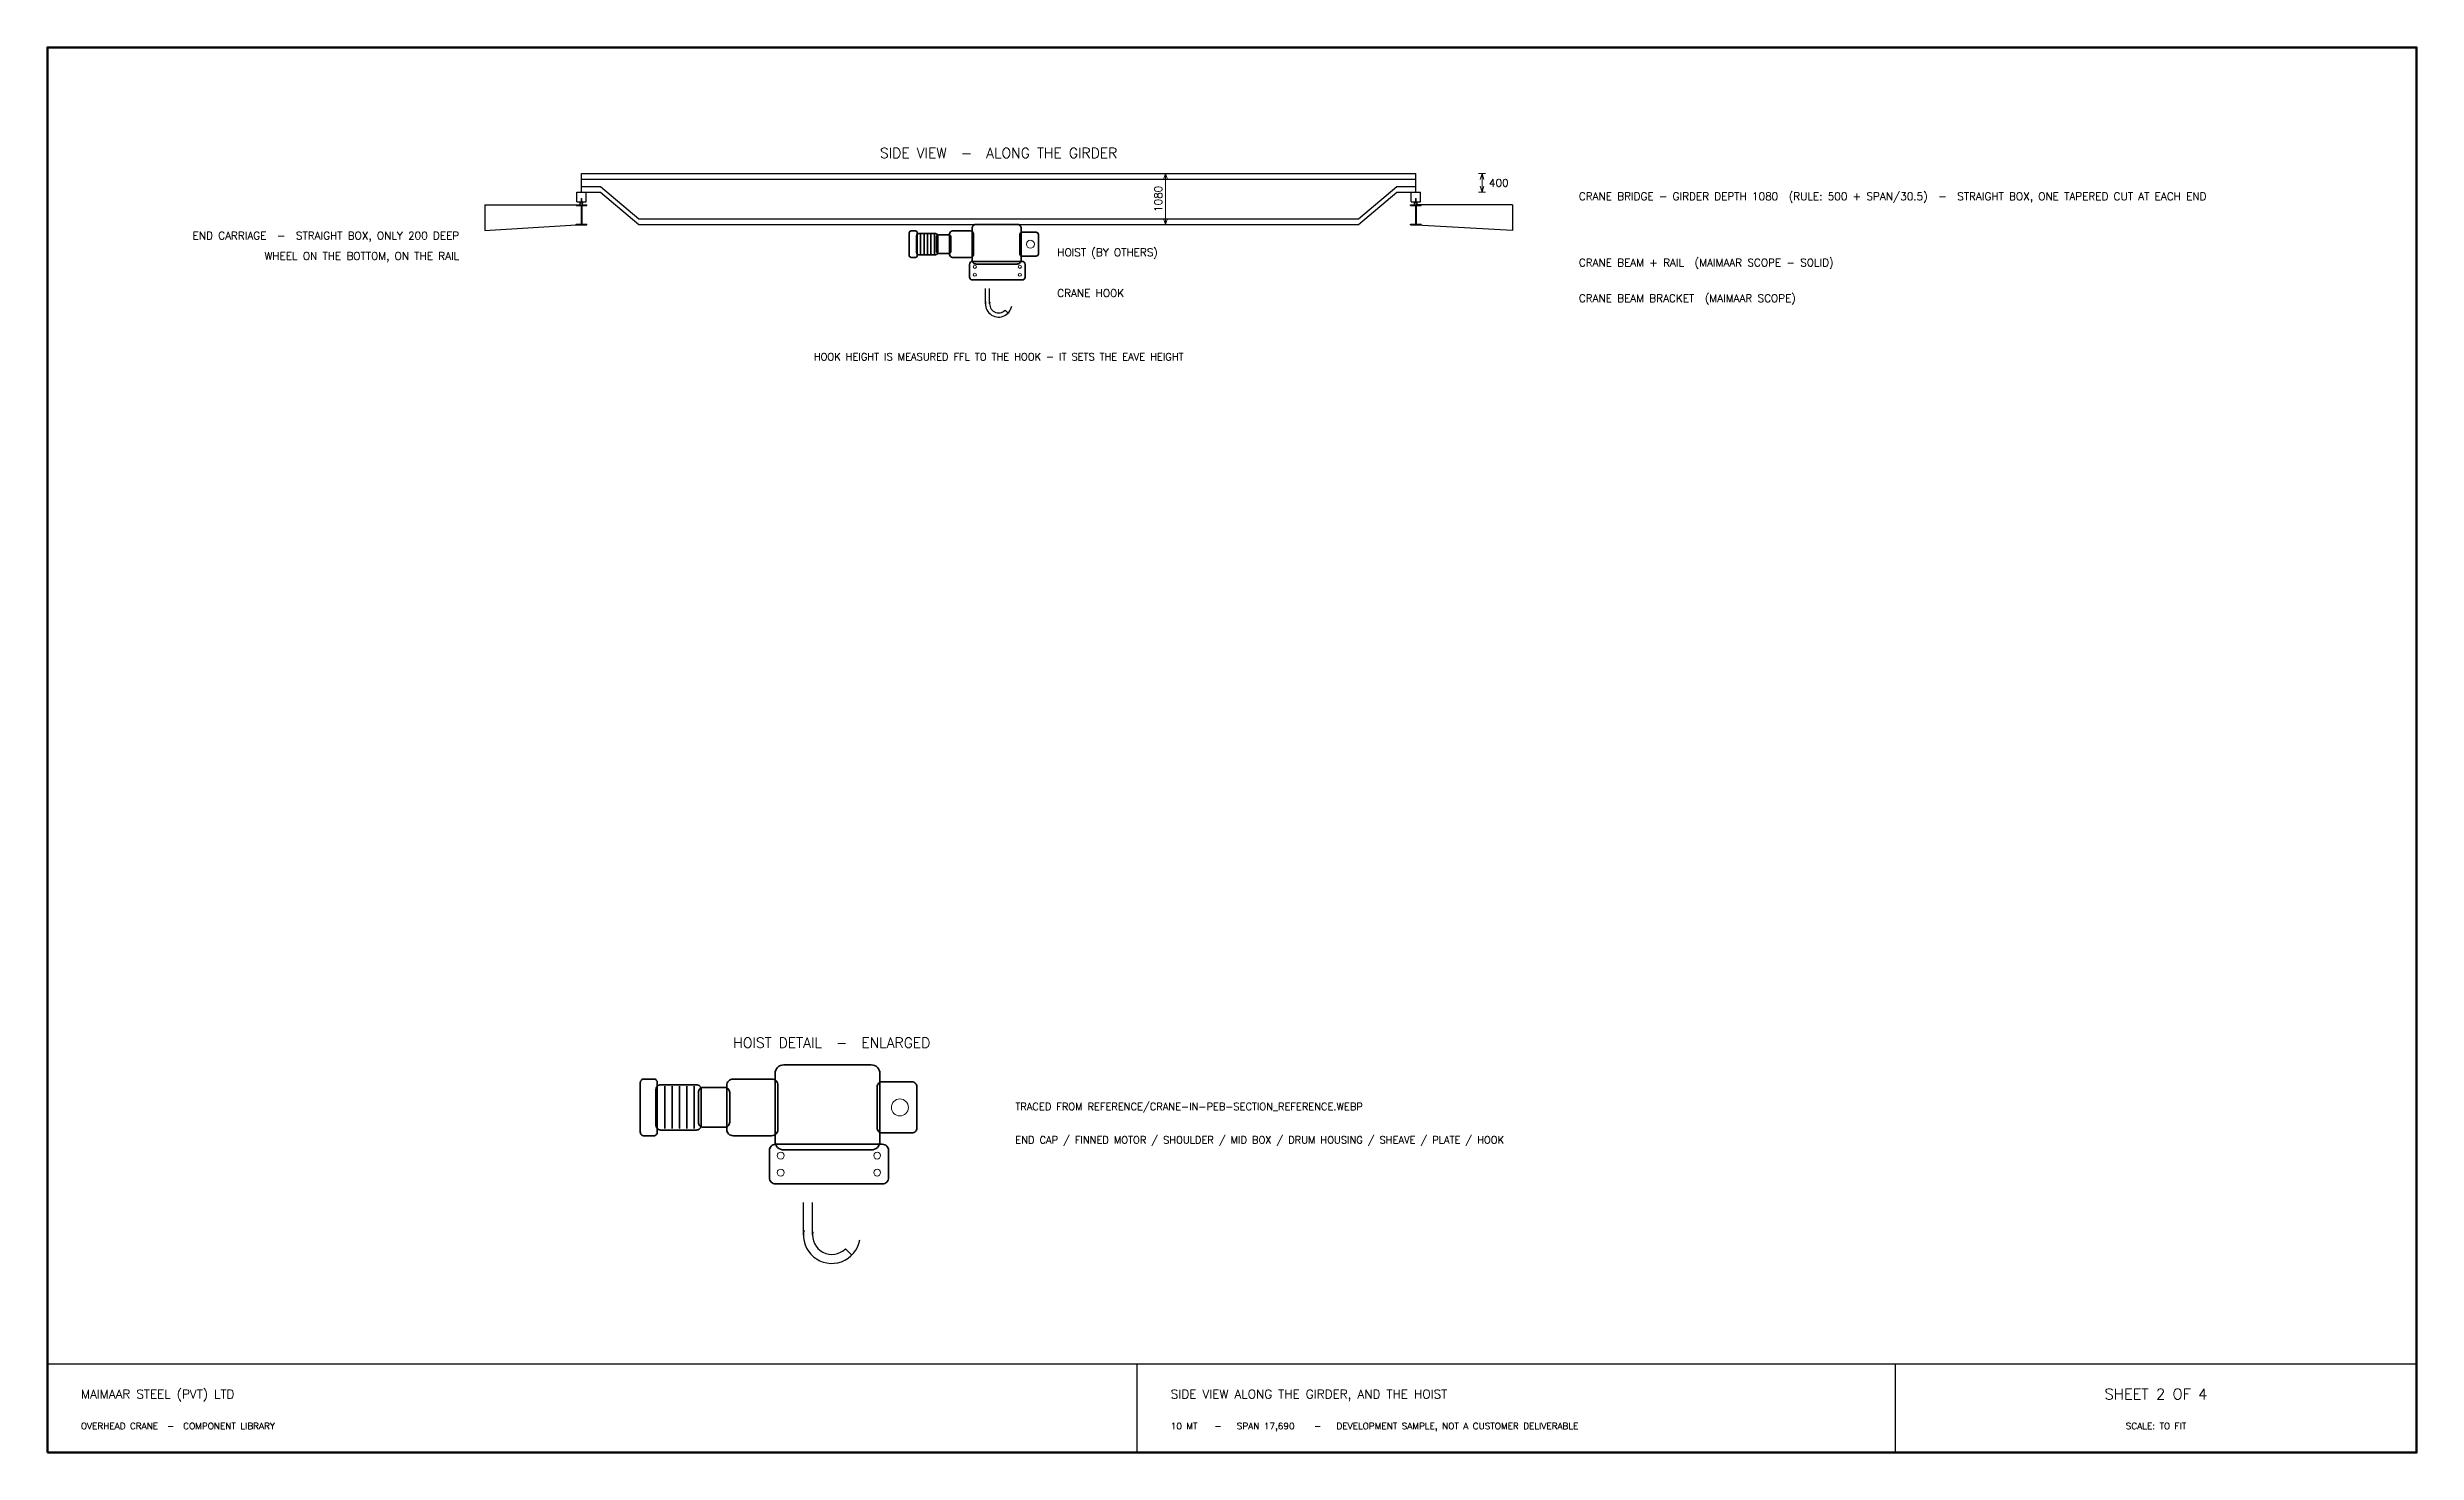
# Model space of a CAD drawing. Header units: inches. Extents: x -27058 to 54651, y -285270 to 11404.
# Drawn here: x -11324 to 38908, y -112802 to -83008 of the extents above; entities that cross this region are included whole.
import ezdxf
from ezdxf.enums import TextEntityAlignment as Align

# ---------------------------------------------------------------- set-up
doc = ezdxf.new("R2010")
doc.units = ezdxf.units.IN
doc.header["$MEASUREMENT"] = 0
doc.layers.add('COMP-CRANE-SEC', color=7, linetype='Continuous')
doc.layers.add('DIMENSIONS', color=6, linetype='Continuous', lineweight=13)
doc.styles.add('PEB-BODY', font='romand.shx')

msp = doc.modelspace()

# ---------------------------------------------------------------- linework, layer by layer
at = {"layer": 'COMP-CRANE-SEC', "lineweight": 30}
for p, q in [((0, -85680), (17690, -85680)), ((0, -86080), (0, -85680)), ((0, -85799), (17690, -85799)), ((17690, -86080), (17690, -85680)), ((-100, -86080), (100, -86080)), ((-100, -86280), (-100, -86080)), ((-100, -86280), (100, -86280)), ((0, -85961), (400, -85961)), ((0, -86080), (400, -86080)), ((100, -86280), (100, -86080)), ((400, -85961), (1216, -86641)), ((400, -86080), (1216, -86760)), ((16474, -86641), (17290, -85961)), ((16474, -86760), (17290, -86080)), ((17290, -85961), (17690, -85961)), ((17290, -86080), (17690, -86080)), ((17590, -86080), (17790, -86080)), ((17590, -86280), (17590, -86080)), ((17590, -86280), (17790, -86280)), ((17790, -86280), (17790, -86080)), ((1216, -86641), (16474, -86641)), ((1216, -86760), (16474, -86760))]:
    msp.add_line(p, q, dxfattribs=at)
at = {"layer": 'COMP-CRANE-SEC', "lineweight": 25}
for p, q in [((-2052, -86348), (0, -86348)), ((-2052, -86348), (-2052, -86888)), ((-112, -86348), (112, -86348)), ((-112, -86358), (-112, -86348)), ((-112, -86358), (112, -86358)), ((-4, -86358), (-112, -86358)), ((-25, -86298), (25, -86298)), ((-25, -86348), (-25, -86298)), ((-4, -86358), (-4, -86758)), ((4, -86358), (4, -86758)), ((4, -86358), (112, -86358)), ((25, -86348), (25, -86298)), ((112, -86358), (112, -86348)), ((17578, -86348), (17802, -86348)), ((17578, -86358), (17578, -86348)), ((17578, -86358), (17802, -86358)), ((17686, -86358), (17578, -86358)), ((17665, -86298), (17715, -86298)), ((17665, -86348), (17665, -86298)), ((17686, -86358), (17686, -86758)), ((19742, -86348), (17690, -86348)), ((17694, -86358), (17694, -86758)), ((17694, -86358), (17802, -86358)), ((17715, -86348), (17715, -86298)), ((17802, -86358), (17802, -86348)), ((19742, -86348), (19742, -86888)), ((-2052, -86888), (-112, -86768)), ((-112, -86758), (112, -86758)), ((-112, -86768), (-112, -86758)), ((-112, -86768), (112, -86768)), ((112, -86768), (112, -86758)), ((17578, -86758), (17802, -86758)), ((17578, -86768), (17578, -86758)), ((17578, -86768), (17802, -86768)), ((19742, -86888), (17578, -86768)), ((17802, -86768), (17802, -86758)), ((8564, -88445), (8564, -88122)), ((8654, -88445), (8654, -88122)), ((9044, -88643), (8980, -88580)), ((4706, -108189), (4706, -107497)), ((4898, -108189), (4898, -107497)), ((5732, -108614), (5596, -108478)), ((-11324, -110921), (38908, -110921)), ((11783, -112802), (11783, -110921)), ((27857, -112802), (27857, -110921))]:
    msp.add_line(p, q, dxfattribs=at)
at = {"layer": 'COMP-CRANE-SEC', "lineweight": 13}
for p, q in [((-26, -86298), (-9, -86298)), ((-26, -86298), (-26, -86313)), ((-26, -86313), (-9, -86313)), ((-9, -86313), (-9, -86213)), ((-9, -86213), (9, -86213)), ((9, -86313), (9, -86213)), ((26, -86298), (9, -86298)), ((26, -86313), (9, -86313)), ((26, -86298), (26, -86313)), ((17664, -86298), (17681, -86298)), ((17664, -86298), (17664, -86313)), ((17664, -86313), (17681, -86313)), ((17681, -86313), (17681, -86213)), ((17681, -86213), (17699, -86213)), ((17699, -86313), (17699, -86213)), ((17716, -86298), (17699, -86298)), ((17716, -86313), (17699, -86313)), ((17716, -86298), (17716, -86313))]:
    msp.add_line(p, q, dxfattribs=at)
at = {"layer": 'COMP-CRANE-SEC', "lineweight": 35}
for p, q in [((7191, -86971), (7191, -87392)), ((7264, -86971), (7264, -87392)), ((7337, -86971), (7337, -87392)), ((7410, -86971), (7410, -87392)), ((7483, -86971), (7483, -87392)), ((1764, -105031), (1764, -105933)), ((1921, -105031), (1921, -105933)), ((2077, -105031), (2077, -105933)), ((2234, -105031), (2234, -105933)), ((2390, -105031), (2390, -105933))]:
    msp.add_line(p, q, dxfattribs=at)
at = {"layer": 'COMP-CRANE-SEC', "lineweight": 50}
msp.add_lwpolyline([(-11324, -112802), (38908, -112802), (38908, -83008), (-11324, -83008)], close=True, dxfattribs=at)
at = {"layer": 'COMP-CRANE-SEC', "lineweight": 35}
for points in [[(6987, -87462), (7081, -87462, 0.414214), (7118, -87425), (7118, -86937, 0.414214), (7081, -86900), (6987, -86900, 0.414214), (6950, -86937), (6950, -87425, 0.414214)], [(7868, -87462), (8250, -87462, 0.414214), (8311, -87400), (8311, -86962, 0.414214), (8250, -86900), (7868, -86900, 0.414214), (7806, -86962), (7806, -87400, 0.414214)], [(8370, -87602), (9236, -87602, 0.414214), (9322, -87516), (9322, -86846, 0.414214), (9236, -86760), (8370, -86760, 0.414214), (8283, -86846), (8283, -87516, 0.414214)], [(7153, -87406), (7504, -87406, 0.414214), (7553, -87356), (7553, -87006, 0.414214), (7504, -86957), (7153, -86957, 0.414214), (7104, -87006), (7104, -87356, 0.414214)], [(7575, -87378), (7785, -87378, 0.414214), (7834, -87328), (7834, -87034, 0.414214), (7785, -86985), (7575, -86985, 0.414214), (7525, -87034), (7525, -87328, 0.414214)], [(9344, -87434), (9638, -87434, 0.414214), (9687, -87384), (9687, -86978, 0.414214), (9638, -86928), (9344, -86928, 0.414214), (9294, -86978), (9294, -87384, 0.414214)], [(8289, -87939), (9345, -87939, 0.414214), (9407, -87878), (9407, -87608, 0.414214), (9345, -87546), (8289, -87546, 0.414214), (8227, -87608), (8227, -87878, 0.414214)], [(1327, -106084), (1529, -106084, 0.414214), (1608, -106004), (1608, -104960, 0.414214), (1529, -104881), (1327, -104881, 0.414214), (1247, -104960), (1247, -106004, 0.414214)], [(3214, -106084), (4032, -106084, 0.414214), (4164, -105951), (4164, -105013, 0.414214), (4032, -104881), (3214, -104881, 0.414214), (3082, -105013), (3082, -105951, 0.414214)], [(4289, -106384), (6144, -106384, 0.414214), (6329, -106199), (6329, -104765, 0.414214), (6144, -104580), (4289, -104580, 0.414214), (4104, -104765), (4104, -106199, 0.414214)], [(6375, -106024), (7006, -106024, 0.414214), (7111, -105918), (7111, -105047, 0.414214), (7006, -104941), (6375, -104941, 0.414214), (6269, -105047), (6269, -105918, 0.414214)], [(1684, -105963), (2434, -105963, 0.414214), (2540, -105858), (2540, -105107, 0.414214), (2434, -105001), (1684, -105001, 0.414214), (1578, -105107), (1578, -105858, 0.414214)], [(2586, -105903), (3036, -105903, 0.414214), (3142, -105797), (3142, -105167, 0.414214), (3036, -105061), (2586, -105061, 0.414214), (2480, -105167), (2480, -105797, 0.414214)], [(4116, -107106), (6378, -107106, 0.414214), (6510, -106974), (6510, -106396, 0.414214), (6378, -106264), (4116, -106264, 0.414214), (3984, -106396), (3984, -106974, 0.414214)]]:
    msp.add_lwpolyline(points, format="xyb", close=True, dxfattribs=at)
at = {"layer": 'COMP-CRANE-SEC', "lineweight": 18}
for centre, radius in [((9519, -87181), 84.2), ((6751, -105482), 180)]:
    msp.add_circle(centre, radius, dxfattribs=at)
at = {"layer": 'COMP-CRANE-SEC', "lineweight": 13}
for centre, radius in [((8340, -87659), 33.7), ((8340, -87827), 33.7), ((9294, -87659), 33.7), ((9294, -87827), 33.7), ((4224, -106505), 72.2), ((6269, -106505), 72.2), ((4224, -106866), 72.2), ((6269, -106866), 72.2)]:
    msp.add_circle(centre, radius, dxfattribs=at)
at = {"layer": 'COMP-CRANE-SEC', "lineweight": 25}
for centre, radius, end in [((8845, -88445), 281, 350.0027), ((8845, -88445), 191, 315.0007), ((5307, -108189), 601, 350.0027), ((5307, -108189), 409, 315.0007)]:
    msp.add_arc(centre, radius, 170.0023, end, dxfattribs=at)
at = {"layer": 'DIMENSIONS', "lineweight": 18}
for p, q in [((12310, -85680), (12456, -85680)), ((12383, -85680), (12342, -85807)), ((12383, -86760), (12383, -85680)), ((12383, -85680), (12424, -85807)), ((19021, -85680), (19167, -85680)), ((19094, -85680), (19053, -85807)), ((19094, -86080), (19094, -85680)), ((19094, -85680), (19135, -85807)), ((19021, -86080), (19167, -86080)), ((19094, -86080), (19053, -85953)), ((19094, -86080), (19135, -85953)), ((12310, -86760), (12456, -86760)), ((12383, -86760), (12342, -86633)), ((12383, -86760), (12424, -86633))]:
    msp.add_line(p, q, dxfattribs=at)

# ---------------------------------------------------------------- texts
at = {"style": 'PEB-BODY'}
for s, height, p in [('SIDE VIEW  -  ALONG THE GIRDER', 216.3, (8845, -85247)), ('HOOK HEIGHT IS MEASURED FFL TO THE HOOK - IT SETS THE EAVE HEIGHT', 153.21, (8845, -89568)), ('HOIST DETAIL  -  ENLARGED', 216.3, (5307, -104111)), ('SHEET 2 OF 4', 227.11, (33383, -111561)), ('SCALE: TO FIT', 137.89, (33383, -112238))]:
    msp.add_text(s, height=height, dxfattribs=at).set_placement(p, align=Align.MIDDLE_CENTER)
for s, height, p in [('400', 162.2, (19240, -85880)), ('CRANE BRIDGE - GIRDER DEPTH 1080  (RULE: 500 + SPAN/30.5)  -  STRAIGHT BOX, ONE TAPERED CUT AT EACH END', 162.223, (21146, -86166)), ('HOIST (BY OTHERS)', 162.22, (10087, -87354)), ('CRANE BEAM + RAIL  (MAIMAAR SCOPE - SOLID)', 162.22, (21146, -87570)), ('CRANE HOOK', 162.2, (10087, -88218)), ('CRANE BEAM BRACKET  (MAIMAAR SCOPE)', 162.22, (21146, -88326)), ('TRACED FROM REFERENCE/CRANE-IN-PEB-SECTION_REFERENCE.WEBP', 153.21, (9199, -105464)), ('END CAP / FINNED MOTOR / SHOULDER / MID BOX / DRUM HOUSING / SHEAVE / PLATE / HOOK', 153.21, (9199, -106172)), ('MAIMAAR STEEL (PVT) LTD', 186.56, (-10613, -111561)), ('SIDE VIEW ALONG THE GIRDER, AND THE HOIST', 186.56, (12494, -111561)), ('OVERHEAD CRANE  -  COMPONENT LIBRARY', 137.89, (-10613, -112238)), ('10 MT   -   SPAN 17,690   -   DEVELOPMENT SAMPLE, NOT A CUSTOMER DELIVERABLE', 137.89, (12494, -112238))]:
    msp.add_text(s, height=height, dxfattribs=at).set_placement(p, align=Align.MIDDLE_LEFT)
msp.add_text('1080', height=162.2, rotation=90, dxfattribs=at).set_placement((12229, -86220), align=Align.MIDDLE_CENTER)
for s, p in [('END CARRIAGE  -  STRAIGHT BOX, ONLY 200 DEEP', (-2592, -86998)), ('WHEEL ON THE BOTTOM, ON THE RAIL', (-2592, -87430))]:
    msp.add_text(s, height=162.22, dxfattribs=at).set_placement(p, align=Align.MIDDLE_RIGHT)

doc.saveas('drawing.dxf')
